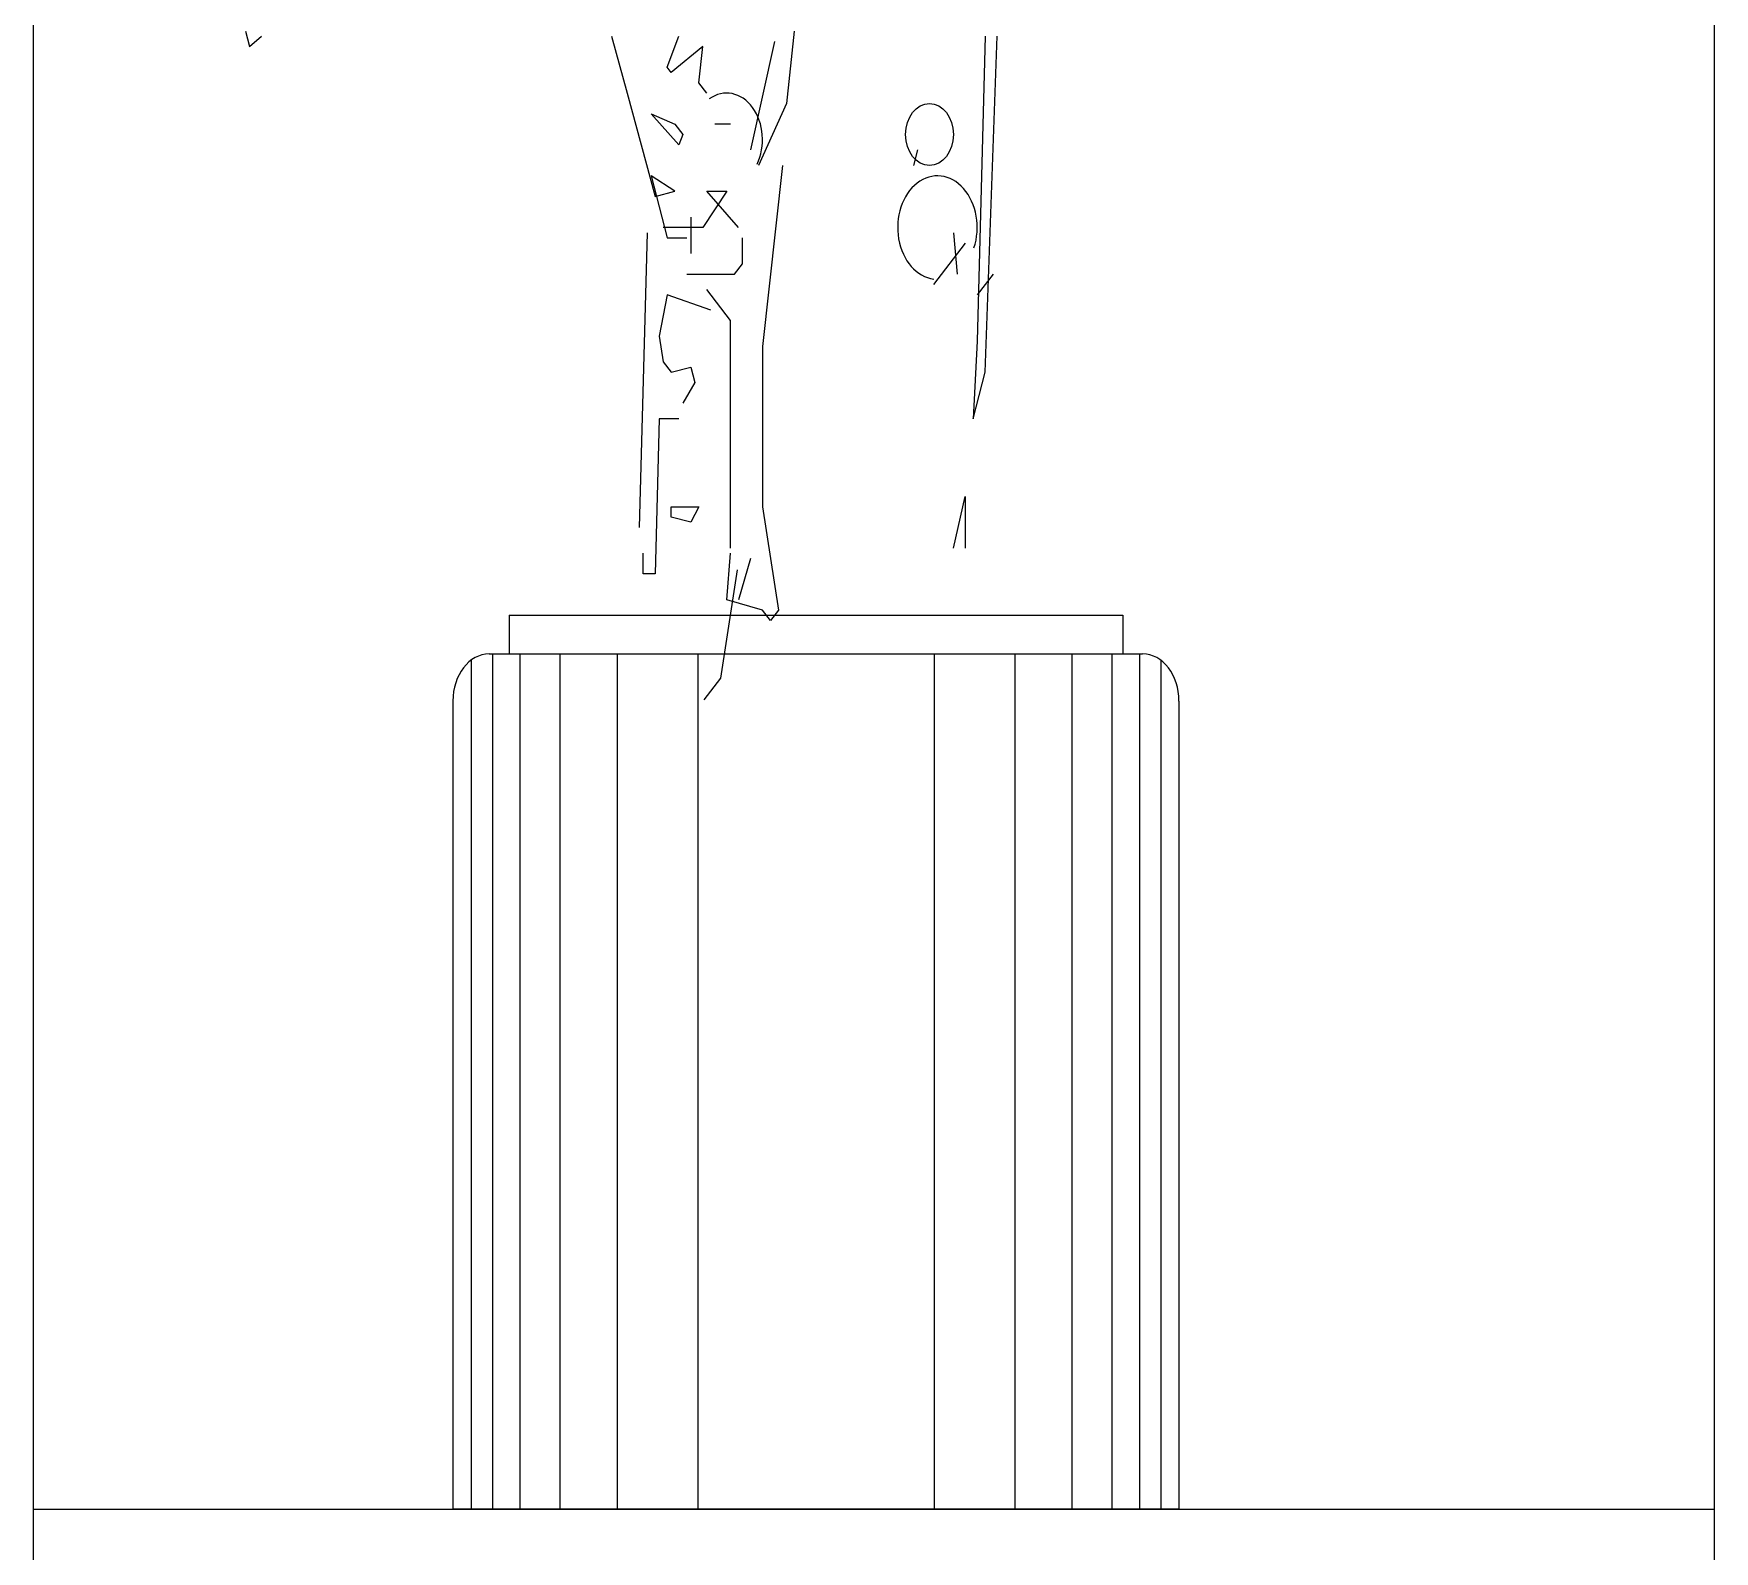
# Model space of a CAD drawing. Extents: x 537 to 6825, y 5093 to 9063.
# Drawn here: x 6134.6 to 6534.6, y 5928.2 to 6289.3 of the extents above; entities that cross this region are included whole.
import ezdxf

# ---------------------------------------------------------------- set-up
doc = ezdxf.new("R2010")
doc.units = 0
doc.header["$LTSCALE"] = 100
doc.header["$MEASUREMENT"] = 0
for name, color, linetype in [('3', 3, 'CONTINUOUS'), ('4', 4, 'CONTINUOUS'), ('7', 7, 'CONTINUOUS')]:
    doc.layers.add(name, color=color, linetype=linetype)
doc.styles.add('DIM_FONT', font='CIBT____.shx', dxfattribs={"width": 0.8})

# ---------------------------------------------------------------- blocks, each defined once
blk = doc.blocks.new('植物02')
at = {"layer": '3'}
for p, q in [((313, 565.4), (307.74, 713.49)), ((313, 713.49), (316.5, 579.07)), ((397.12, 715.77), (400.62, 683.87)), ((405.88, 711.21), (416.39, 663.37)), ((453.2, 699.82), (447.94, 713.49)), ((477.73, 713.49), (470.72, 688.43)), ((637.2, 708.93), (631.95, 713.49)), ((638.96, 715.77), (637.2, 708.93)), ((439.18, 692.98), (437.42, 708.93)), ((437.42, 708.93), (451.44, 697.54)), ((451.44, 697.54), (453.2, 699.82)), ((435.67, 688.43), (439.18, 692.98)), ((400.62, 683.87), (412.89, 656.53)), ((470.72, 688.43), (458.45, 642.86)), ((425.16, 674.76), (432.17, 674.76)), ((432.17, 674.76), (432.17, 674.76)), ((449.69, 674.76), (446.19, 670.2)), ((447.94, 665.64), (460.21, 679.31)), ((460.21, 679.31), (449.69, 674.76)), ((460.21, 679.31), (460.21, 679.31)), ((446.19, 670.2), (447.94, 665.64)), ((342.79, 663.37), (344.54, 656.53)), ((402.37, 656.53), (411.14, 576.8)), ((449.69, 645.14), (460.21, 651.98)), ((460.21, 651.98), (453.2, 624.64)), ((421.65, 629.19), (435.67, 645.14)), ((435.67, 645.14), (426.91, 645.14)), ((426.91, 645.14), (437.42, 629.19)), ((458.45, 642.86), (449.69, 645.14)), ((442.68, 633.75), (442.68, 617.8)), ((321.76, 622.36), (335.78, 604.13)), ((327.02, 626.92), (325.27, 608.69)), ((419.9, 613.25), (419.9, 624.64)), ((437.42, 629.19), (454.95, 629.19)), ((453.2, 624.64), (444.43, 624.64)), ((461.96, 626.92), (465.46, 497.06)), ((309.49, 608.69), (316.5, 599.58)), ((423.4, 608.69), (419.9, 613.25)), ((444.43, 608.69), (423.4, 608.69)), ((425.16, 588.19), (435.67, 601.86)), ((433.92, 592.74), (453.2, 599.58)), ((453.2, 599.58), (456.7, 581.35)), ((425.16, 487.95), (425.16, 588.19)), ((316.5, 579.07), (318.26, 544.9)), ((456.7, 581.35), (454.95, 569.96)), ((411.14, 576.8), (411.14, 506.17)), ((318.26, 544.9), (313, 565.4)), ((442.68, 567.68), (440.93, 560.85)), ((451.44, 565.4), (442.68, 567.68)), ((454.95, 569.96), (451.44, 565.4)), ((440.93, 560.85), (446.19, 551.74)), ((447.94, 544.9), (456.7, 544.9)), ((456.7, 544.9), (458.45, 476.55)), ((327.02, 487.95), (321.76, 510.73)), ((321.76, 510.73), (321.76, 487.95)), ((411.14, 506.17), (404.13, 460.61)), ((439.18, 506.17), (442.68, 499.34)), ((451.44, 506.17), (439.18, 506.17)), ((451.44, 501.62), (451.44, 506.17)), ((442.68, 499.34), (451.44, 501.62)), ((416.39, 483.39), (421.65, 465.16)), ((426.91, 465.16), (425.16, 485.67)), ((463.71, 476.55), (463.71, 485.67)), ((422.24, 478.4), (429.58, 430.65)), ((458.45, 476.55), (463.71, 476.55)), ((235.61, 438.57), (235.61, 64.48)), ((244.97, 441.33), (244.97, 64.48)), ((257.15, 441.33), (257.15, 64.48)), ((274.73, 441.33), (274.73, 64.48)), ((299.92, 441.33), (299.92, 64.48)), ((335.47, 441.33), (335.47, 64.48)), ((439.68, 441.33), (439.68, 64.48)), ((475.23, 441.33), (475.23, 64.48)), ((500.42, 441.33), (500.42, 64.48)), ((518, 441.33), (518, 64.48)), ((530.18, 441.33), (530.18, 64.48)), ((539.54, 438.57), (539.54, 64.48))]:
    blk.add_line(p, q, dxfattribs=at)
at = {"layer": '3', "extrusion": (0, 0, -1)}
for centre, major_axis, start_param, end_param in [((426.91, 667.92), (0, 20.5), 4.15379, 6.790284), ((334.03, 629.19), (0, 22.78), 4.307497, 9.334118)]:
    blk.add_ellipse(centre, major_axis=major_axis, ratio=0.769231, start_param=start_param, end_param=end_param, dxfattribs=at)
blk.add_ellipse((337.53, 670.2), major_axis=(0, 13.67), ratio=0.769231, dxfattribs=at)
at = {"layer": '7'}
for p, q in [((404.13, 460.61), (407.63, 456.05)), ((407.63, 456.05), (411.14, 460.61)), ((411.14, 460.61), (426.91, 465.16)), ((252.37, 458.46), (252.37, 441.33)), ((522.78, 458.46), (252.37, 458.46)), ((522.78, 458.46), (522.78, 441.33)), ((531.58, 441.33), (243.58, 441.33)), ((429.58, 430.65), (436.93, 421.1)), ((227.58, 420.53), (227.58, 64.48)), ((547.58, 420.53), (547.58, 64.48)), ((227.58, 64.48), (547.58, 64.48))]:
    blk.add_line(p, q, dxfattribs=at)
at = {"layer": '7', "extrusion": (0, 0, -1)}
for centre, start_param, end_param in [((243.58, 420.53), 4.712389, 6.283185), ((531.58, 420.53), 0, 1.570796)]:
    blk.add_ellipse(centre, major_axis=(0, 20.8), ratio=0.769231, start_param=start_param, end_param=end_param, dxfattribs=at)
at = {"layer": '3', "style": 'DIM_FONT', "width": 0.615385, "flags": 9}
for tag in ['YSIZE', 'XSIZE']:
    blk.add_attdef(tag, (387.58, 64.48), '', height=0.65, dxfattribs=at)

msp = doc.modelspace()

# ---------------------------------------------------------------- linework, layer by layer
at = {"layer": '4', "ltscale": 5}
for p, q in [((6134.6, 5738.22), (6134.6, 8338.22)), ((6534.6, 5738.22), (6534.6, 8338.22)), ((6534.6, 5938.22), (6134.6, 5938.22))]:
    msp.add_line(p, q, dxfattribs=at)

# ---------------------------------------------------------------- block references
at = {"layer": '3', "ltscale": 5, "xscale": -0.54, "yscale": 0.54, "zscale": 0.54}
msp.add_blockref('植物02', (6530.07, 5903.41), dxfattribs=at)

doc.saveas('drawing.dxf')
